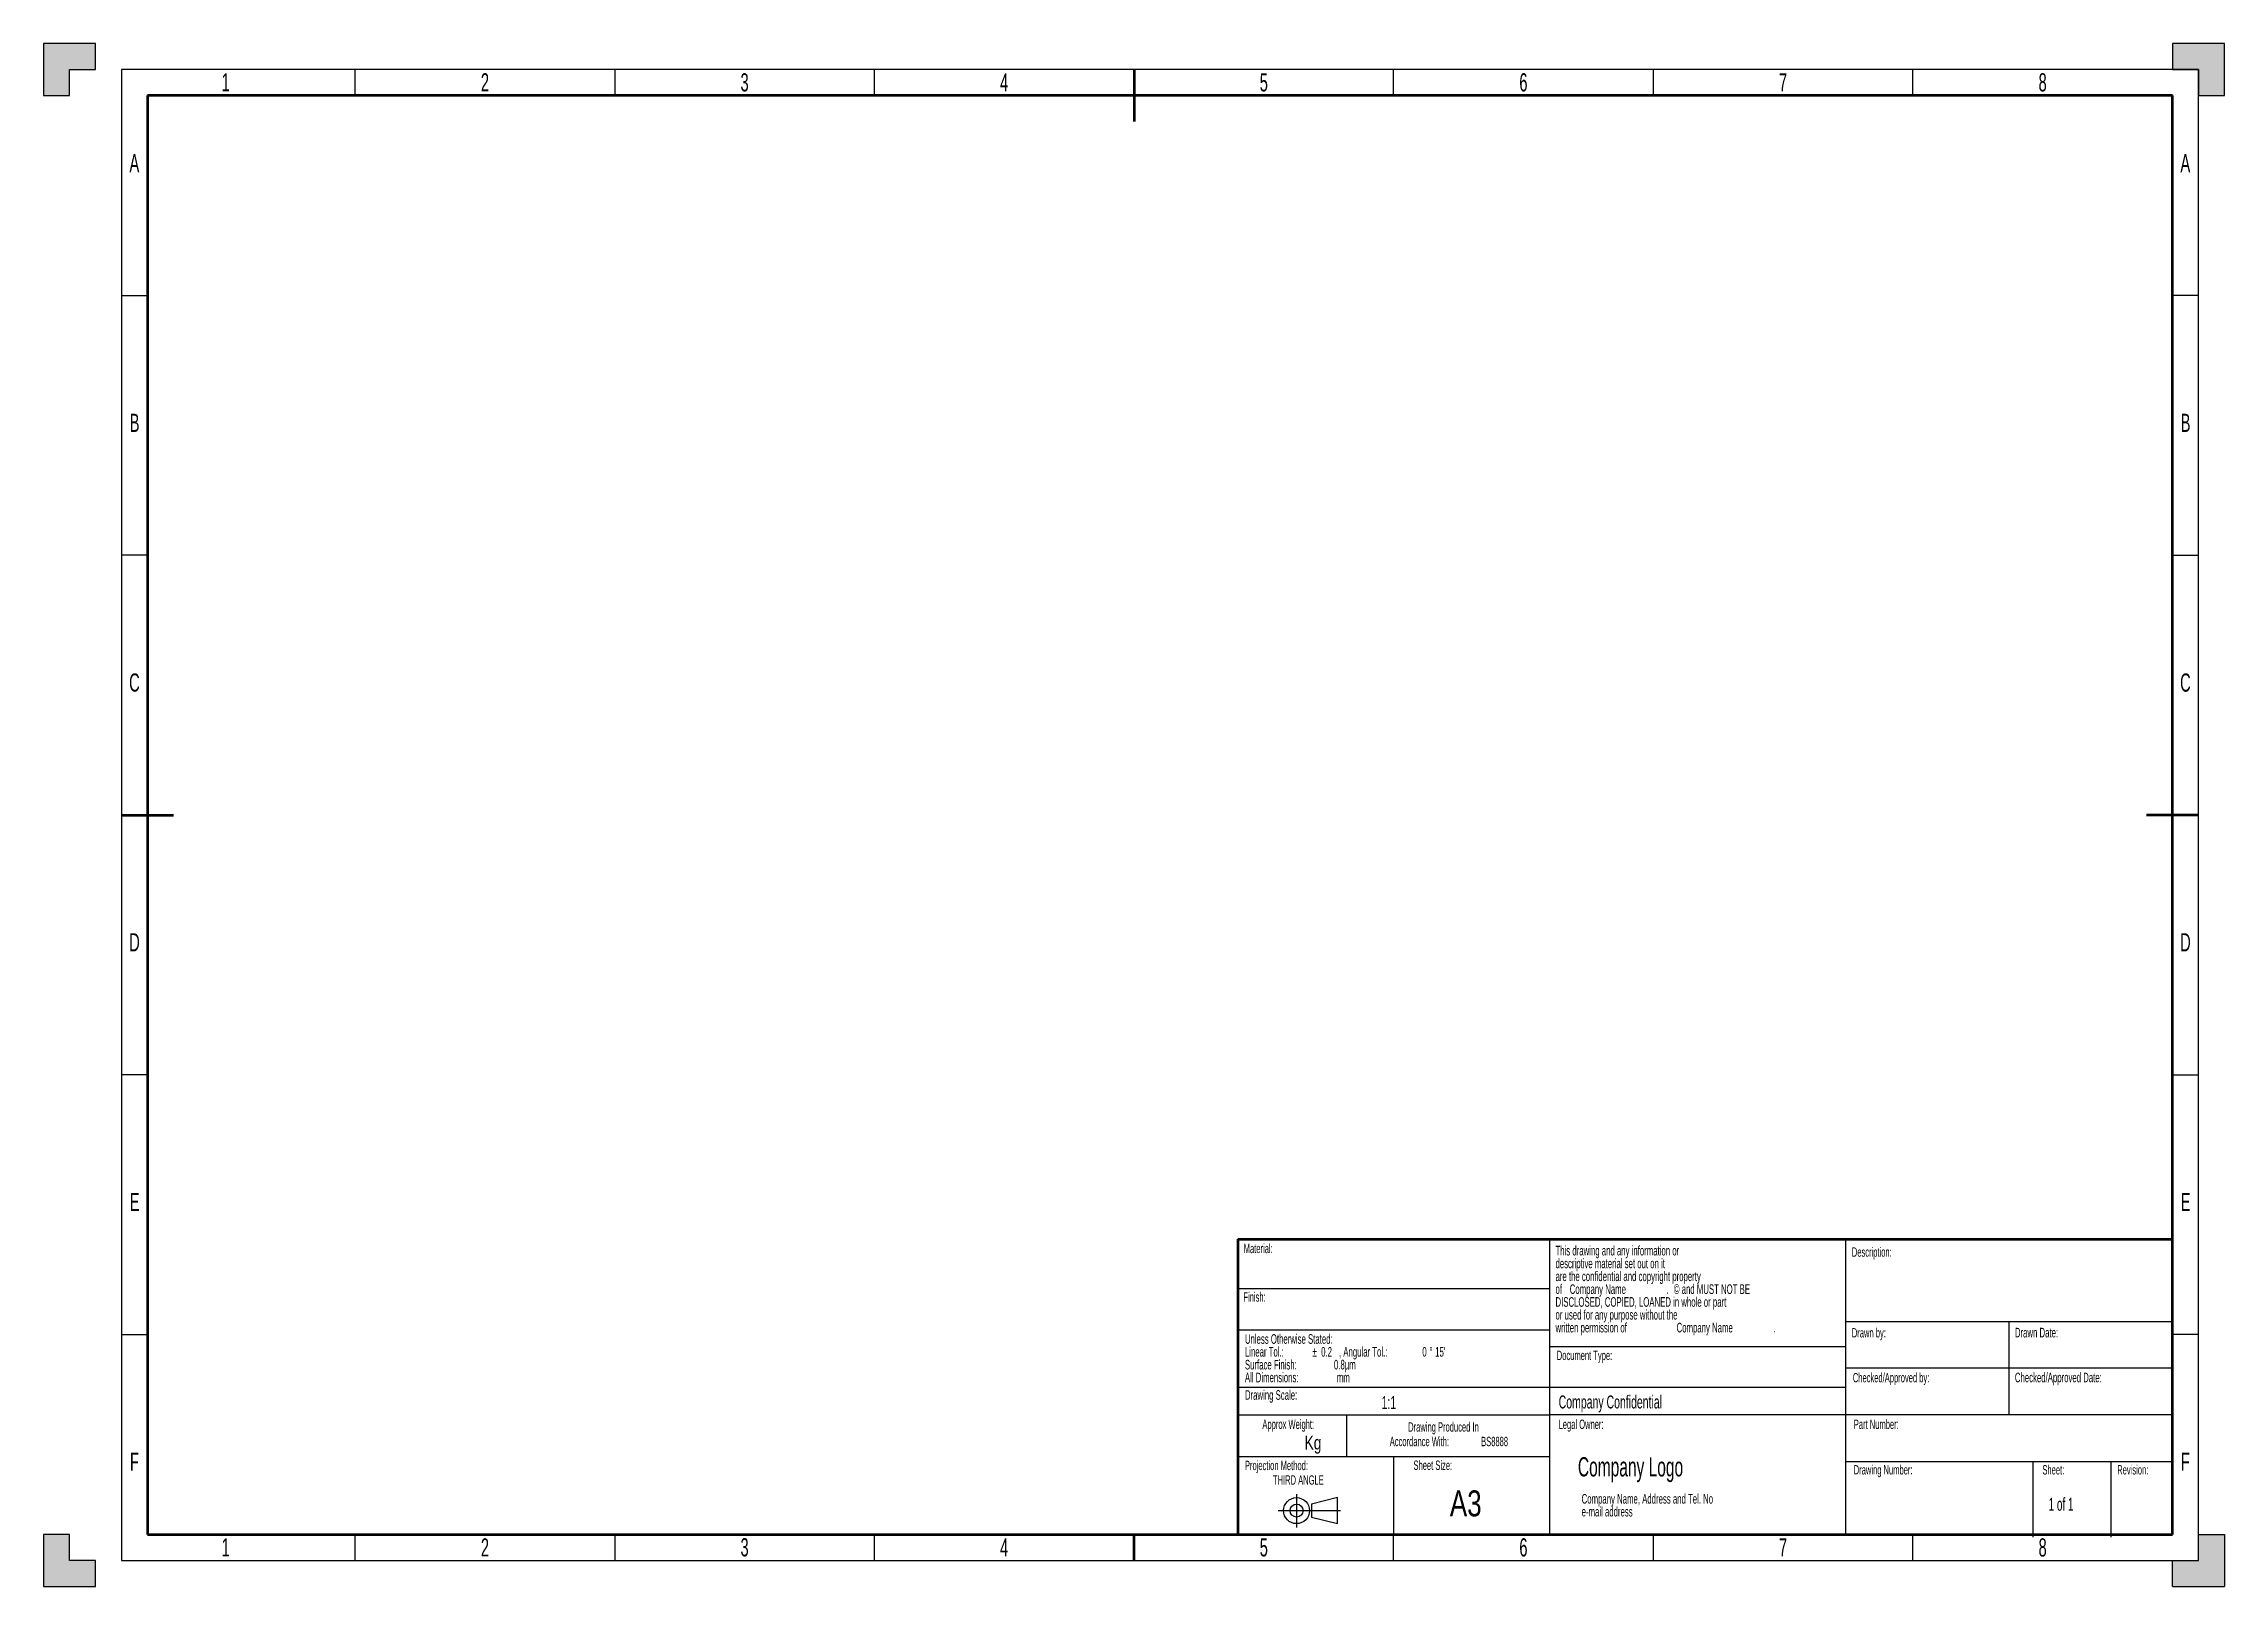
# Model space of a CAD drawing. Header units: millimetres. Extents: x 0 to 420, y 0 to 297.
import ezdxf

# ---------------------------------------------------------------- set-up
doc = ezdxf.new("R2010")
doc.units = ezdxf.units.MM
doc.layers.add('BORDER', color=7, linetype='Continuous')
doc.layers.add('TRIM', color=7, linetype='Continuous')
doc.styles.add('SLDTEXTSTYLE0', font='TXT', dxfattribs={"width": 0.605})
doc.styles.add('SLDTEXTSTYLE1', font='TXT', dxfattribs={"width": 0.75})
doc.styles.add('SLDTEXTSTYLE2', font='TXT', dxfattribs={"width": 0.57})

# ---------------------------------------------------------------- blocks, each defined once
blk = doc.blocks.new('SW_NOTE_0')
at = {"layer": 'BORDER', "color": 0, "attachment_point": 1, "style": 'SLDTEXTSTYLE0'}
for s, insert, char_height in [('Unless Otherwise Stated:', (0, 2.39), 1.8521), ('Linear Tol.:', (0, -0.08), 1.8521), (', Angular Tol.:', (18.12, -0.08), 1.8521), ('Surface Finish:', (0, -2.55), 1.8521), ('%%p', (13.03, -0.08), 1.852), ('0.2', (14.69, -0.08), 1.852), ('0.8µm', (17.15, -2.55), 1.852), ('0', (34.17, -0.08), 1.85), ('%%d', (35.54, -0.08), 1.852), ("15'", (36.65, -0.08), 1.852), ('All Dimensions:', (0, -5.02), 1.8521), ('mm', (17.7, -5.02), 1.852)]:
    blk.add_mtext(s, dxfattribs=dict(at, insert=insert, char_height=char_height))
blk = doc.blocks.new('SW_NOTE_1')
at = {"layer": 'BORDER', "color": 0, "attachment_point": 1, "style": 'SLDTEXTSTYLE0'}
for s, insert, char_height in [('This drawing and any information or', (0, 2.39), 1.8521), ('descriptive material set out on it', (0, -0.08), 1.8521), ('are the confidential and copyright property', (0, -2.55), 1.8521), ('of', (0, -5.02), 1.852), ('DISCLOSED, COPIED, LOANED in whole or part', (0, -7.49), 1.8521), ('Company Name', (2.74, -5.02), 1.8521), ('.', (21.4, -5.03), 1.85), ('© and MUST NOT BE', (22.78, -5.02), 1.8521), ('written permission of', (0, -12.43), 1.8521), ('or used for any purpose without the', (0, -9.96), 1.8521), ('Company Name', (23.32, -12.43), 1.8521), ('.', (41.98, -12.43), 1.85)]:
    blk.add_mtext(s, dxfattribs=dict(at, insert=insert, char_height=char_height))
blk = doc.blocks.new('SW_NOTE_2')
at = {"layer": 'BORDER', "color": 0, "char_height": 1.8521, "attachment_point": 1, "style": 'SLDTEXTSTYLE0'}
for s, insert in [('e-mail address', (0, -0.08)), ('Company Name, Address and Tel. No', (0, 2.39))]:
    blk.add_mtext(s, dxfattribs=dict(at, insert=insert))
blk = doc.blocks.new('SW_NOTE_3')
at = {"layer": 'BORDER', "color": 0, "char_height": 1.8, "attachment_point": 1, "style": 'SLDTEXTSTYLE0'}
for s, insert in [('Projection Method:', (0, 2.32)), ('THIRD ANGLE', (5.4, -0.48))]:
    blk.add_mtext(s, dxfattribs=dict(at, insert=insert))
blk = doc.blocks.new('SW_NOTE_4')
at = {"layer": 'BORDER', "color": 0, "char_height": 1.8, "attachment_point": 2, "style": 'SLDTEXTSTYLE0'}
for s, insert in [('Drawing Produced In', (11.28, 2.32)), ('Accordance With:', (6.64, -0.48)), ('BS8888', (21.13, -0.48))]:
    blk.add_mtext(s, dxfattribs=dict(at, insert=insert))

msp = doc.modelspace()

# ---------------------------------------------------------------- hatches: boundary and pattern name
at = {"layer": 'TRIM'}
for points in [[(10, 292), (10, 297), (0, 297), (0, 287), (5, 287), (5, 292)], [(415, 292), (415, 287), (420, 287), (420, 297), (410, 297), (410, 292)], [(5, 10), (0, 10), (0, 0), (10, 0), (10, 5), (5, 5)], [(420, 10), (415, 10), (415, 5), (410, 5), (410, 0), (420, 0)]]:
    msp.add_hatch(color=256, dxfattribs=at).paths.add_polyline_path(points, flags=0)

# ---------------------------------------------------------------- linework, layer by layer
at = {"layer": 'BORDER', "linetype": 'Continuous', "lineweight": 30}
for p, q in [((415, 292), (15, 292)), ((15, 292), (15, 5)), ((60, 287), (60, 292)), ((110, 292), (110, 287)), ((160, 287), (160, 292)), ((260, 287), (260, 292)), ((310, 292), (310, 287)), ((360, 287), (360, 292)), ((415, 5), (415, 292)), ((15, 248.5), (20, 248.5)), ((415, 248.5), (410, 248.5)), ((20, 198.5), (15, 198.5)), ((410, 198.5), (415, 198.5)), ((20, 98.5), (15, 98.5)), ((410, 98.5), (415, 98.5)), ((15, 48.5), (20, 48.5)), ((415, 48.5), (410, 48.5)), ((410, 24), (347, 24)), ((383.2, 9.5), (383.2, 24)), ((398.2, 9.5), (398.2, 24)), ((249.21, 17.08), (244.21, 15.83)), ((249.21, 12.08), (249.21, 17.08)), ((244.21, 15.83), (244.21, 13.33)), ((244.21, 13.33), (249.21, 12.08)), ((60, 5), (60, 10)), ((110, 10), (110, 5)), ((160, 5), (160, 10)), ((260, 5), (260, 10)), ((310, 10), (310, 5)), ((360, 5), (360, 10)), ((15, 5), (415, 5))]:
    msp.add_line(p, q, dxfattribs=at)
at = {"layer": 'BORDER', "linetype": 'Continuous', "lineweight": 60}
for p, q in [((210, 292), (210, 282)), ((410, 287), (20, 287)), ((20, 287), (20, 10)), ((410, 10), (410, 287)), ((15, 148.5), (25, 148.5)), ((415, 148.5), (405, 148.5)), ((230, 66.86), (230, 9.86)), ((20, 10), (410, 10))]:
    msp.add_line(p, q, dxfattribs=at)
at = {"layer": 'BORDER', "lineweight": 60}
for p, q in [((230, 66.86), (410, 66.86)), ((210, 5), (210, 10))]:
    msp.add_line(p, q, dxfattribs=at)
at = {"layer": 'BORDER', "lineweight": 30}
for p, q in [((290, 66.86), (290, 9.86)), ((347, 66.86), (347, 9.86)), ((230, 57.36), (290, 57.36)), ((347, 51), (410, 51)), ((378.5, 51), (378.5, 33)), ((230, 49.36), (241.05, 49.36)), ((241.05, 49.36), (290, 49.36)), ((347, 46.11), (290, 46.11)), ((410, 42), (347, 42)), ((230, 38.36), (290, 38.36)), ((290, 38.36), (347, 38.36)), ((230, 33), (250.9, 33)), ((250.9, 33), (290, 33)), ((250.9, 33), (250.9, 25)), ((347, 33), (290, 33)), ((410, 33), (347, 33)), ((230, 25), (260, 25)), ((260, 25), (290, 25)), ((260, 25), (260, 9.86))]:
    msp.add_line(p, q, dxfattribs=at)
at = {"layer": 'BORDER'}
for p, q in [((241.31, 17.76), (241.31, 11.31)), ((237.77, 14.58), (249.78, 14.58))]:
    msp.add_line(p, q, dxfattribs=at)
at = {"layer": 'BORDER', "linetype": 'Continuous', "lineweight": 30}
for radius in [2.5, 1.25]:
    msp.add_circle((241.31, 14.58), radius, dxfattribs=at)
at = {"layer": 'TRIM'}
for p, q in [((0, 297), (0, 287)), ((10, 297), (0, 297)), ((10, 292), (10, 297)), ((420, 297), (410, 297)), ((410, 297), (410, 292)), ((420, 287), (420, 297)), ((5, 287), (5, 292)), ((5, 292), (10, 292)), ((410, 292), (415, 292)), ((415, 292), (415, 287)), ((0, 287), (5, 287)), ((415, 287), (420, 287)), ((5, 10), (0, 10)), ((0, 10), (0, 0)), ((5, 5), (5, 10)), ((415, 5), (415, 10)), ((415, 10), (420, 10)), ((420, 10), (420, 0)), ((10, 5), (5, 5)), ((10, 0), (10, 5)), ((410, 0), (410, 5)), ((410, 5), (415, 5)), ((0, 0), (10, 0)), ((410, 0), (420, 0))]:
    msp.add_line(p, q, dxfattribs=at)

# ---------------------------------------------------------------- block references
at = {"layer": 'BORDER'}
for name, p in [('SW_NOTE_1', (291.18, 63.17)), ('SW_NOTE_0', (231.36, 46.16)), ('SW_NOTE_4', (258.32, 29.27)), ('SW_NOTE_3', (231.36, 21.86)), ('SW_NOTE_2', (296.21, 15.39))]:
    msp.add_blockref(name, p, dxfattribs=at)

# ---------------------------------------------------------------- texts
at = {"layer": 'BORDER', "color": 7, "char_height": 3.5, "attachment_point": 2, "style": 'SLDTEXTSTYLE0'}
for s, insert in [('1', (35.06, 291.3)), ('2', (85, 291.3)), ('3', (135, 291.3)), ('4', (184.99, 291.3)), ('5', (235, 291.3)), ('6', (285, 291.3)), ('7', (335, 291.3)), ('8', (385, 291.3)), ('A', (17.48, 275.75)), ('A', (412.48, 275.75)), ('B', (17.52, 225.75)), ('B', (412.52, 225.75)), ('C', (17.49, 175.75)), ('C', (412.49, 175.75)), ('D', (17.5, 125.75)), ('D', (412.5, 125.75)), ('E', (17.52, 75.75)), ('E', (412.52, 75.75)), ('F', (17.49, 25.75)), ('F', (412.49, 25.75)), ('1', (35.06, 9.25)), ('2', (85, 9.25)), ('3', (135, 9.28)), ('4', (184.99, 9.25)), ('5', (235, 9.27)), ('6', (285, 9.26)), ('7', (335, 9.25)), ('8', (385, 9.25))]:
    msp.add_mtext(s, dxfattribs=dict(at, insert=insert))
at = {"layer": 'BORDER'}
for s, insert, char_height, attachment_point, style in [('Material:', (231.13, 65.96), 1.8, 1, 'SLDTEXTSTYLE0'), ('Description:', (348.25, 65.26), 1.8, 1, 'SLDTEXTSTYLE0'), ('Finish:', (231.07, 56.61), 1.8, 1, 'SLDTEXTSTYLE0'), ('Drawn by:', (348.25, 49.72), 1.8, 1, 'SLDTEXTSTYLE0'), ('Drawn Date:', (379.65, 49.78), 1.8521, 1, 'SLDTEXTSTYLE0'), ('Document Type:', (291.42, 45.37), 1.8, 1, 'SLDTEXTSTYLE0'), ('Drawing Scale:', (231.36, 37.77), 1.8521, 1, 'SLDTEXTSTYLE0'), ('Checked/Approved by:', (348.44, 41.08), 1.8, 1, 'SLDTEXTSTYLE0'), ('Checked/Approved Date:', (379.65, 41.14), 1.8521, 1, 'SLDTEXTSTYLE0'), ('1:1', (257.68, 36.63), 2.5, 1, 'SLDTEXTSTYLE0'), ('Company Confidential', (291.79, 36.75), 2.5, 1, 'SLDTEXTSTYLE0'), ('Approx Weight:', (239.71, 32.11), 1.8, 2, 'SLDTEXTSTYLE0'), ('Legal Owner:', (291.77, 32.11), 1.8, 1, 'SLDTEXTSTYLE0'), ('Part Number:', (348.63, 32.11), 1.8, 1, 'SLDTEXTSTYLE0'), ('Kg', (242.85, 28.99), 2.646, 1, 'SLDTEXTSTYLE1'), ('Sheet Size:', (267.55, 24.22), 1.8, 2, 'SLDTEXTSTYLE0'), ('Company Logo', (295.49, 24.86), 3.6946, 1, 'SLDTEXTSTYLE0'), ('Drawing Number:', (348.61, 23.34), 1.8, 1, 'SLDTEXTSTYLE0'), ('Sheet:', (384.95, 23.34), 1.8, 1, 'SLDTEXTSTYLE0'), ('Revision:', (399.36, 23.34), 1.8, 1, 'SLDTEXTSTYLE0'), ('A3', (273.89, 18.48), 5, 2, 'SLDTEXTSTYLE1'), ('1 of 1', (386.16, 17.06), 2.5, 1, 'SLDTEXTSTYLE2')]:
    msp.add_mtext(s, dxfattribs=dict(at, insert=insert, char_height=char_height, attachment_point=attachment_point, style=style))

doc.saveas('drawing.dxf')
